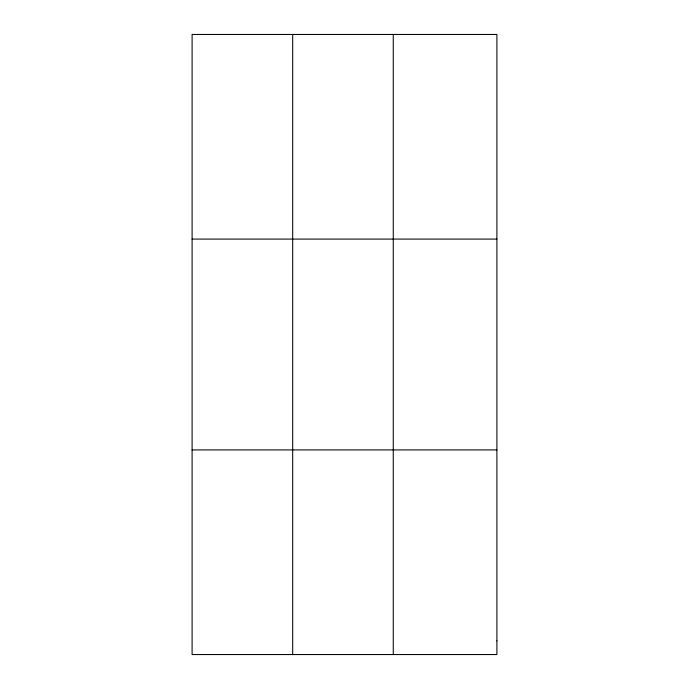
<?xml version="1.0" encoding="UTF-8"?>
<svg xmlns="http://www.w3.org/2000/svg" width="689" height="689" viewBox="0 0 689 689"><rect width="100%" height="100%" fill="white"/><g stroke="black" fill="none" stroke-linecap="round" stroke-linejoin="round"><path stroke-width="1.03" d="M292.687 654.55L292.687 34.45M393.264 654.55L393.264 34.45M192.102 239.083L496.898 239.083M192.102 449.917L496.898 449.917M496.898 640.908L496.898 654.55L192.102 654.55L192.102 34.45L496.898 34.45L496.898 640.908"/></g></svg>
